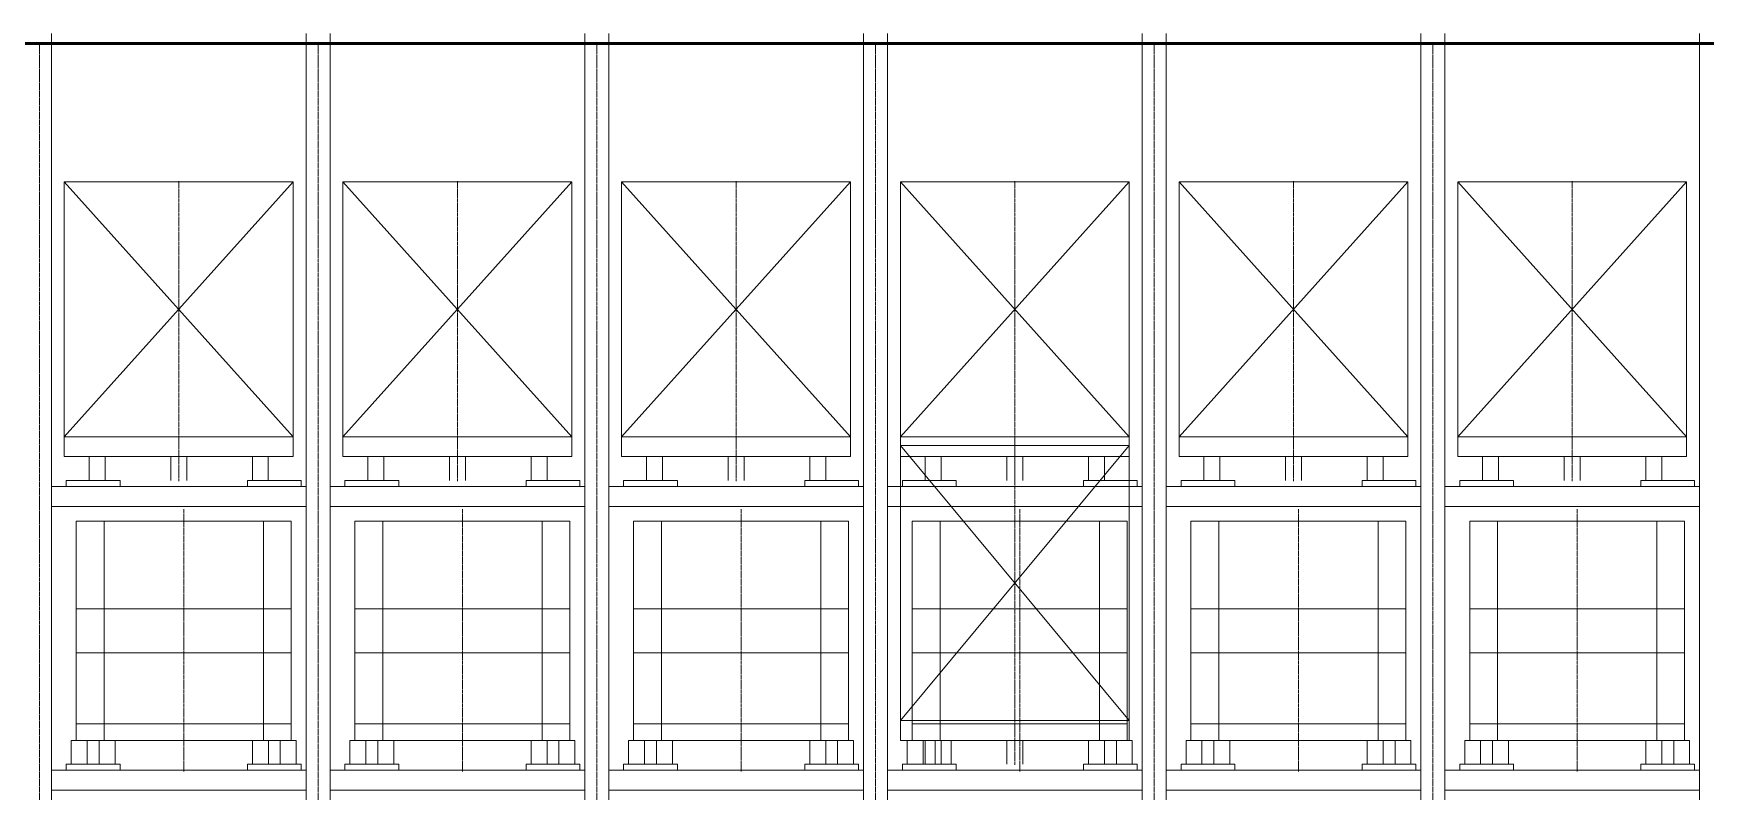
# Model space of a CAD drawing. Header units: millimetres. Extents: x -50460 to 50460, y -35640 to 35640.
# Drawn here: x -725 to 7675, y 23957 to 27764 of the extents above; entities that cross this region are included whole.
import ezdxf

# ---------------------------------------------------------------- set-up
doc = ezdxf.new("R2010")
doc.units = ezdxf.units.MM
doc.linetypes.add('双点画线', pattern=[22, 12, -2, 2, -2, 2, -2])
doc.linetypes.add('点画线', pattern=[18, 12, -2, 2, -2])
for name, color, linetype, lineweight in [('7', 30, '双点画线', 18), ('EB0', 7, 'Continuous', 15), ('loading', 57, 'Continuous', 18), ('RackFrame', 5, 'Continuous', 18), ('中心线层', 1, '点画线', 18), ('剖面线层', 6, 'Continuous', 18), ('粗实线层AM_0', 7, 'Continuous', 50), ('细实线层', 3, 'Continuous', 18), ('细线', 7, 'Continuous', 18)]:
    doc.layers.add(name, color=color, linetype=linetype, lineweight=lineweight)

# ---------------------------------------------------------------- blocks, each defined once
blk = doc.blocks.new('*X44')
at = {"layer": '中心线层', "linetype": '点画线', "lineweight": 18}
blk.add_line((0, -35.8), (0, 1280.9), dxfattribs=at)
at = {"layer": '细实线层'}
for p, q in [((-540, 120), (-540, 1220)), ((540, 1220), (-540, 1220)), ((540, 120), (540, 1220)), ((540.5, 780.8), (-540.5, 780.8)), ((540.5, 559.2), (-540.5, 559.2)), ((540, 203.3), (-540, 203.3)), ((-565, 0), (-565, 120)), ((-565, 120), (-485, 120)), ((540, 120), (-540, 120)), ((-485, 0), (-485, 120)), ((485, 0), (485, 120)), ((485, 120), (565, 120)), ((565, 0), (565, 120)), ((-565, 0), (-485, 0)), ((485, 0), (565, 0))]:
    blk.add_line(p, q, dxfattribs=at)
blk = doc.blocks.new('*X45')
at = {"layer": '中心线层', "linetype": '点画线', "lineweight": 18}
blk.add_line((0, -155.8), (0, 1160.9), dxfattribs=at)
at = {"layer": '剖面线层'}
for p, q in [((-400, 0), (-400, 1100)), ((400, 1100), (-400, 1100)), ((400, 0), (400, 1100)), ((400.5, 660.8), (-400.5, 660.8)), ((400.5, 439.2), (-400.5, 439.2)), ((-425, -120), (-425, 0)), ((-425, 0), (-345, 0)), ((400, 83.3), (-400, 83.3)), ((400, 0), (-400, 0)), ((-345, -120), (-345, 0)), ((345, -120), (345, 0)), ((345, 0), (425, 0)), ((425, -120), (425, 0)), ((-425, -120), (-345, -120)), ((345, -120), (425, -120))]:
    blk.add_line(p, q, dxfattribs=at)
blk = doc.blocks.new('*X51')
at = {"layer": '中心线层', "linetype": '点画线', "lineweight": 18}
blk.add_line((0, -35.8), (0, 1280.9), dxfattribs=at)
at = {"layer": '细实线层'}
for p, q in [((-540, 120), (-540, 1220)), ((540, 1220), (-540, 1220)), ((540, 120), (540, 1220)), ((540.5, 780.8), (-540.5, 780.8)), ((540.5, 559.2), (-540.5, 559.2)), ((540, 203.3), (-540, 203.3)), ((-565, 0), (-565, 120)), ((-565, 120), (-485, 120)), ((540, 120), (-540, 120)), ((-485, 0), (-485, 120)), ((485, 0), (485, 120)), ((485, 120), (565, 120)), ((565, 0), (565, 120)), ((-565, 0), (-485, 0)), ((485, 0), (565, 0))]:
    blk.add_line(p, q, dxfattribs=at)
blk = doc.blocks.new('*X52')
at = {"layer": '中心线层', "linetype": '点画线', "lineweight": 18}
blk.add_line((0, -155.8), (0, 1160.9), dxfattribs=at)
at = {"layer": '剖面线层'}
for p, q in [((-400, 0), (-400, 1100)), ((400, 1100), (-400, 1100)), ((400, 0), (400, 1100)), ((400.5, 660.8), (-400.5, 660.8)), ((400.5, 439.2), (-400.5, 439.2)), ((-425, -120), (-425, 0)), ((-425, 0), (-345, 0)), ((400, 83.3), (-400, 83.3)), ((400, 0), (-400, 0)), ((-345, -120), (-345, 0)), ((345, -120), (345, 0)), ((345, 0), (425, 0)), ((425, -120), (425, 0)), ((-425, -120), (-345, -120)), ((345, -120), (425, -120))]:
    blk.add_line(p, q, dxfattribs=at)
blk = doc.blocks.new('*X57')
at = {"layer": '中心线层', "linetype": '点画线', "lineweight": 18}
blk.add_line((110.1, -331.3), (110.1, 1274.7), dxfattribs=at)
at = {"layer": '细实线层'}
for p, q in [((-464.9, 1271.7), (685.1, 1271.7)), ((685.1, 1271.7), (-464.9, -108.3)), ((-464.9, 1271.7), (685.1, -108.3)), ((-464.9, -208.3), (-464.9, 1271.7)), ((685.1, -208.3), (685.1, 1271.7)), ((-464.9, -108.3), (685.1, -108.3)), ((-464.9, -208.3), (685.1, -208.3)), ((-339.9, -328.3), (-339.9, -208.3)), ((-259.9, -328.3), (-259.9, -208.3)), ((70.1, -328.3), (70.1, -208.3)), ((150.1, -328.3), (150.1, -208.3)), ((480.1, -328.3), (480.1, -208.3)), ((560.1, -328.3), (560.1, -208.3))]:
    blk.add_line(p, q, dxfattribs=at)
blk = doc.blocks.new('*X58')
at = {"layer": '中心线层', "linetype": '点画线', "lineweight": 18}
blk.add_line((0, -35.8), (0, 1280.9), dxfattribs=at)
at = {"layer": '细实线层'}
for p, q in [((-540, 120), (-540, 1220)), ((540, 1220), (-540, 1220)), ((540, 120), (540, 1220)), ((540.5, 780.8), (-540.5, 780.8)), ((540.5, 559.2), (-540.5, 559.2)), ((540, 203.3), (-540, 203.3)), ((-565, 0), (-565, 120)), ((-565, 120), (-485, 120)), ((540, 120), (-540, 120)), ((-485, 0), (-485, 120)), ((485, 0), (485, 120)), ((485, 120), (565, 120)), ((565, 0), (565, 120)), ((-565, 0), (-485, 0)), ((485, 0), (565, 0))]:
    blk.add_line(p, q, dxfattribs=at)
blk = doc.blocks.new('*X59')
at = {"layer": '中心线层', "linetype": '点画线', "lineweight": 18}
blk.add_line((0, -155.8), (0, 1160.9), dxfattribs=at)
at = {"layer": '剖面线层'}
for p, q in [((-400, 0), (-400, 1100)), ((400, 1100), (-400, 1100)), ((400, 0), (400, 1100)), ((400.5, 660.8), (-400.5, 660.8)), ((400.5, 439.2), (-400.5, 439.2)), ((-425, -120), (-425, 0)), ((-425, 0), (-345, 0)), ((400, 83.3), (-400, 83.3)), ((400, 0), (-400, 0)), ((-345, -120), (-345, 0)), ((345, -120), (345, 0)), ((345, 0), (425, 0)), ((425, -120), (425, 0)), ((-425, -120), (-345, -120)), ((345, -120), (425, -120))]:
    blk.add_line(p, q, dxfattribs=at)
blk = doc.blocks.new('*X64')
at = {"layer": '中心线层', "linetype": '点画线', "lineweight": 18}
blk.add_line((0, -35.8), (0, 1280.9), dxfattribs=at)
at = {"layer": '细实线层'}
for p, q in [((-540, 120), (-540, 1220)), ((540, 1220), (-540, 1220)), ((540, 120), (540, 1220)), ((540.5, 780.8), (-540.5, 780.8)), ((540.5, 559.2), (-540.5, 559.2)), ((540, 203.3), (-540, 203.3)), ((-565, 0), (-565, 120)), ((-565, 120), (-485, 120)), ((540, 120), (-540, 120)), ((-485, 0), (-485, 120)), ((485, 0), (485, 120)), ((485, 120), (565, 120)), ((565, 0), (565, 120)), ((-565, 0), (-485, 0)), ((485, 0), (565, 0))]:
    blk.add_line(p, q, dxfattribs=at)
blk = doc.blocks.new('*X65')
at = {"layer": '中心线层', "linetype": '点画线', "lineweight": 18}
blk.add_line((0, -155.8), (0, 1160.9), dxfattribs=at)
at = {"layer": '剖面线层'}
for p, q in [((-400, 0), (-400, 1100)), ((400, 1100), (-400, 1100)), ((400, 0), (400, 1100)), ((400.5, 660.8), (-400.5, 660.8)), ((400.5, 439.2), (-400.5, 439.2)), ((-425, -120), (-425, 0)), ((-425, 0), (-345, 0)), ((400, 83.3), (-400, 83.3)), ((400, 0), (-400, 0)), ((-345, -120), (-345, 0)), ((345, -120), (345, 0)), ((345, 0), (425, 0)), ((425, -120), (425, 0)), ((-425, -120), (-345, -120)), ((345, -120), (425, -120))]:
    blk.add_line(p, q, dxfattribs=at)
blk = doc.blocks.new('*X70')
at = {"layer": '中心线层', "linetype": '点画线', "lineweight": 18}
blk.add_line((0, -35.8), (0, 1280.9), dxfattribs=at)
at = {"layer": '细实线层'}
for p, q in [((-540, 120), (-540, 1220)), ((540, 1220), (-540, 1220)), ((540, 120), (540, 1220)), ((540.5, 780.8), (-540.5, 780.8)), ((540.5, 559.2), (-540.5, 559.2)), ((540, 203.3), (-540, 203.3)), ((-565, 0), (-565, 120)), ((-565, 120), (-485, 120)), ((540, 120), (-540, 120)), ((-485, 0), (-485, 120)), ((485, 0), (485, 120)), ((485, 120), (565, 120)), ((565, 0), (565, 120)), ((-565, 0), (-485, 0)), ((485, 0), (565, 0))]:
    blk.add_line(p, q, dxfattribs=at)
blk = doc.blocks.new('*X71')
at = {"layer": '中心线层', "linetype": '点画线', "lineweight": 18}
blk.add_line((0, -155.8), (0, 1160.9), dxfattribs=at)
at = {"layer": '剖面线层'}
for p, q in [((-400, 0), (-400, 1100)), ((400, 1100), (-400, 1100)), ((400, 0), (400, 1100)), ((400.5, 660.8), (-400.5, 660.8)), ((400.5, 439.2), (-400.5, 439.2)), ((-425, -120), (-425, 0)), ((-425, 0), (-345, 0)), ((400, 83.3), (-400, 83.3)), ((400, 0), (-400, 0)), ((-345, -120), (-345, 0)), ((345, -120), (345, 0)), ((345, 0), (425, 0)), ((425, -120), (425, 0)), ((-425, -120), (-345, -120)), ((345, -120), (425, -120))]:
    blk.add_line(p, q, dxfattribs=at)
blk = doc.blocks.new('*X76')
at = {"layer": '中心线层', "linetype": '点画线', "lineweight": 18}
blk.add_line((0, -35.8), (0, 1280.9), dxfattribs=at)
at = {"layer": '细实线层'}
for p, q in [((-540, 120), (-540, 1220)), ((540, 1220), (-540, 1220)), ((540, 120), (540, 1220)), ((540.5, 780.8), (-540.5, 780.8)), ((540.5, 559.2), (-540.5, 559.2)), ((540, 203.3), (-540, 203.3)), ((-565, 0), (-565, 120)), ((-565, 120), (-485, 120)), ((540, 120), (-540, 120)), ((-485, 0), (-485, 120)), ((485, 0), (485, 120)), ((485, 120), (565, 120)), ((565, 0), (565, 120)), ((-565, 0), (-485, 0)), ((485, 0), (565, 0))]:
    blk.add_line(p, q, dxfattribs=at)
blk = doc.blocks.new('*X77')
at = {"layer": '中心线层', "linetype": '点画线', "lineweight": 18}
blk.add_line((0, -155.8), (0, 1160.9), dxfattribs=at)
at = {"layer": '剖面线层'}
for p, q in [((-400, 0), (-400, 1100)), ((400, 1100), (-400, 1100)), ((400, 0), (400, 1100)), ((400.5, 660.8), (-400.5, 660.8)), ((400.5, 439.2), (-400.5, 439.2)), ((-425, -120), (-425, 0)), ((-425, 0), (-345, 0)), ((400, 83.3), (-400, 83.3)), ((400, 0), (-400, 0)), ((-345, -120), (-345, 0)), ((345, -120), (345, 0)), ((345, 0), (425, 0)), ((425, -120), (425, 0)), ((-425, -120), (-345, -120)), ((345, -120), (425, -120))]:
    blk.add_line(p, q, dxfattribs=at)
blk = doc.blocks.new('*X215')
at = {"layer": '中心线层', "linetype": '点画线', "lineweight": 18}
blk.add_line((110.1, -331.3), (110.1, 1174.7), dxfattribs=at)
at = {"layer": '细实线层'}
for p, q in [((-464.9, 1171.7), (685.1, 1171.7)), ((685.1, 1171.7), (-464.9, -108.3)), ((-464.9, 1171.7), (685.1, -108.3)), ((-464.9, -208.3), (-464.9, 1171.7)), ((685.1, -208.3), (685.1, 1171.7)), ((-464.9, -108.3), (685.1, -108.3)), ((-464.9, -208.3), (685.1, -208.3)), ((-339.9, -328.3), (-339.9, -208.3)), ((-259.9, -328.3), (-259.9, -208.3)), ((70.1, -328.3), (70.1, -208.3)), ((150.1, -328.3), (150.1, -208.3)), ((480.1, -328.3), (480.1, -208.3)), ((560.1, -328.3), (560.1, -208.3))]:
    blk.add_line(p, q, dxfattribs=at)
blk = doc.blocks.new('*X216')
at = {"layer": '中心线层', "linetype": '点画线', "lineweight": 18}
blk.add_line((110.1, -331.3), (110.1, 1174.7), dxfattribs=at)
at = {"layer": '细实线层'}
for p, q in [((-464.9, 1171.7), (685.1, 1171.7)), ((685.1, 1171.7), (-464.9, -108.3)), ((-464.9, 1171.7), (685.1, -108.3)), ((-464.9, -208.3), (-464.9, 1171.7)), ((685.1, -208.3), (685.1, 1171.7)), ((-464.9, -108.3), (685.1, -108.3)), ((-464.9, -208.3), (685.1, -208.3)), ((-339.9, -328.3), (-339.9, -208.3)), ((-259.9, -328.3), (-259.9, -208.3)), ((70.1, -328.3), (70.1, -208.3)), ((150.1, -328.3), (150.1, -208.3)), ((480.1, -328.3), (480.1, -208.3)), ((560.1, -328.3), (560.1, -208.3))]:
    blk.add_line(p, q, dxfattribs=at)
blk = doc.blocks.new('*X217')
at = {"layer": '中心线层', "linetype": '点画线', "lineweight": 18}
blk.add_line((110.1, -331.3), (110.1, 1174.7), dxfattribs=at)
at = {"layer": '细实线层'}
for p, q in [((-464.9, 1171.7), (685.1, 1171.7)), ((685.1, 1171.7), (-464.9, -108.3)), ((-464.9, 1171.7), (685.1, -108.3)), ((-464.9, -208.3), (-464.9, 1171.7)), ((685.1, -208.3), (685.1, 1171.7)), ((-464.9, -108.3), (685.1, -108.3)), ((-464.9, -208.3), (685.1, -208.3)), ((-339.9, -328.3), (-339.9, -208.3)), ((-259.9, -328.3), (-259.9, -208.3)), ((70.1, -328.3), (70.1, -208.3)), ((150.1, -328.3), (150.1, -208.3)), ((480.1, -328.3), (480.1, -208.3)), ((560.1, -328.3), (560.1, -208.3))]:
    blk.add_line(p, q, dxfattribs=at)
blk = doc.blocks.new('*X218')
at = {"layer": '中心线层', "linetype": '点画线', "lineweight": 18}
blk.add_line((110.1, -331.3), (110.1, 1174.7), dxfattribs=at)
at = {"layer": '细实线层'}
for p, q in [((-464.9, 1171.7), (685.1, 1171.7)), ((685.1, 1171.7), (-464.9, -108.3)), ((-464.9, 1171.7), (685.1, -108.3)), ((-464.9, -208.3), (-464.9, 1171.7)), ((685.1, -208.3), (685.1, 1171.7)), ((-464.9, -108.3), (685.1, -108.3)), ((-464.9, -208.3), (685.1, -208.3)), ((-339.9, -328.3), (-339.9, -208.3)), ((-259.9, -328.3), (-259.9, -208.3)), ((70.1, -328.3), (70.1, -208.3)), ((150.1, -328.3), (150.1, -208.3)), ((480.1, -328.3), (480.1, -208.3)), ((560.1, -328.3), (560.1, -208.3))]:
    blk.add_line(p, q, dxfattribs=at)
blk = doc.blocks.new('*X219')
at = {"layer": '中心线层', "linetype": '点画线', "lineweight": 18}
blk.add_line((110.1, -331.3), (110.1, 1174.7), dxfattribs=at)
at = {"layer": '细实线层'}
for p, q in [((-464.9, 1171.7), (685.1, 1171.7)), ((685.1, 1171.7), (-464.9, -108.3)), ((-464.9, 1171.7), (685.1, -108.3)), ((-464.9, -208.3), (-464.9, 1171.7)), ((685.1, -208.3), (685.1, 1171.7)), ((-464.9, -108.3), (685.1, -108.3)), ((-464.9, -208.3), (685.1, -208.3)), ((-339.9, -328.3), (-339.9, -208.3)), ((-259.9, -328.3), (-259.9, -208.3)), ((70.1, -328.3), (70.1, -208.3)), ((150.1, -328.3), (150.1, -208.3)), ((480.1, -328.3), (480.1, -208.3)), ((560.1, -328.3), (560.1, -208.3))]:
    blk.add_line(p, q, dxfattribs=at)
blk = doc.blocks.new('*X220')
at = {"layer": '中心线层', "linetype": '点画线', "lineweight": 18}
blk.add_line((110.1, -331.3), (110.1, 1174.7), dxfattribs=at)
at = {"layer": '细实线层'}
for p, q in [((-464.9, 1171.7), (685.1, 1171.7)), ((685.1, 1171.7), (-464.9, -108.3)), ((-464.9, 1171.7), (685.1, -108.3)), ((-464.9, -208.3), (-464.9, 1171.7)), ((685.1, -208.3), (685.1, 1171.7)), ((-464.9, -108.3), (685.1, -108.3)), ((-464.9, -208.3), (685.1, -208.3)), ((-339.9, -328.3), (-339.9, -208.3)), ((-259.9, -328.3), (-259.9, -208.3)), ((70.1, -328.3), (70.1, -208.3)), ((150.1, -328.3), (150.1, -208.3)), ((480.1, -328.3), (480.1, -208.3)), ((560.1, -328.3), (560.1, -208.3))]:
    blk.add_line(p, q, dxfattribs=at)

msp = doc.modelspace()

# ---------------------------------------------------------------- linework, layer by layer
at = {"layer": 'loading'}
for p, q in [((-634.742, 25489.445), (645.258, 25489.445)), ((-559.742, 25519.445), (-289.742, 25519.445)), ((-559.742, 25519.445), (-559.742, 25489.445)), ((-554.742, 25489.445), (-289.742, 25489.445)), ((-504.742, 25489.445), (645.258, 25489.445)), ((-289.742, 25489.445), (-289.742, 25519.445)), ((620.258, 25519.445), (350.258, 25519.445)), ((350.258, 25489.445), (350.258, 25519.445)), ((620.258, 25489.445), (350.258, 25489.445)), ((620.258, 25519.445), (620.258, 25489.445)), ((765.258, 25489.445), (2045.258, 25489.445)), ((840.258, 25519.445), (1110.258, 25519.445)), ((840.258, 25519.445), (840.258, 25489.445)), ((845.258, 25489.445), (1110.258, 25489.445)), ((895.258, 25489.445), (2045.258, 25489.445)), ((1110.258, 25489.445), (1110.258, 25519.445)), ((2020.258, 25519.445), (1750.258, 25519.445)), ((1750.258, 25489.445), (1750.258, 25519.445)), ((2020.258, 25489.445), (1750.258, 25489.445)), ((2020.258, 25519.445), (2020.258, 25489.445)), ((2165.258, 25489.445), (3445.258, 25489.445)), ((2240.258, 25519.445), (2510.258, 25519.445)), ((2240.258, 25519.445), (2240.258, 25489.445)), ((2245.258, 25489.445), (2510.258, 25489.445)), ((2295.258, 25489.445), (3445.258, 25489.445)), ((2510.258, 25489.445), (2510.258, 25519.445)), ((3420.258, 25519.445), (3150.258, 25519.445)), ((3150.258, 25489.445), (3150.258, 25519.445)), ((3420.258, 25489.445), (3150.258, 25489.445)), ((3420.258, 25519.445), (3420.258, 25489.445)), ((3565.258, 25489.445), (4845.258, 25489.445)), ((3640.258, 25519.445), (3910.258, 25519.445)), ((3640.258, 25519.445), (3640.258, 25489.445)), ((3645.258, 25489.445), (3910.258, 25489.445)), ((3695.258, 25489.445), (4845.258, 25489.445)), ((3910.258, 25489.445), (3910.258, 25519.445)), ((4820.258, 25519.445), (4550.258, 25519.445)), ((4550.258, 25489.445), (4550.258, 25519.445)), ((4820.258, 25489.445), (4550.258, 25489.445)), ((4820.258, 25519.445), (4820.258, 25489.445)), ((4965.258, 25489.445), (6245.258, 25489.445)), ((5040.258, 25519.445), (5310.258, 25519.445)), ((5040.258, 25519.445), (5040.258, 25489.445)), ((5045.258, 25489.445), (5310.258, 25489.445)), ((5095.258, 25489.445), (6245.258, 25489.445)), ((5310.258, 25489.445), (5310.258, 25519.445)), ((6220.258, 25519.445), (5950.258, 25519.445)), ((5950.258, 25489.445), (5950.258, 25519.445)), ((6220.258, 25489.445), (5950.258, 25489.445)), ((6220.258, 25519.445), (6220.258, 25489.445)), ((6365.258, 25489.445), (7645.258, 25489.445)), ((6440.258, 25519.445), (6710.258, 25519.445)), ((6440.258, 25519.445), (6440.258, 25489.445)), ((6445.258, 25489.445), (6710.258, 25489.445)), ((6495.258, 25489.445), (7645.258, 25489.445)), ((6710.258, 25489.445), (6710.258, 25519.445)), ((7620.258, 25519.445), (7350.258, 25519.445)), ((7350.258, 25489.445), (7350.258, 25519.445)), ((7620.258, 25489.445), (7350.258, 25489.445)), ((7620.258, 25519.445), (7620.258, 25489.445)), ((-634.742, 25389.445), (645.258, 25389.445)), ((-634.742, 25389.445), (-624.742, 25389.445)), ((-504.742, 25389.445), (645.258, 25389.445)), ((765.258, 25389.445), (2045.258, 25389.445)), ((765.258, 25389.445), (775.258, 25389.445)), ((895.258, 25389.445), (2045.258, 25389.445)), ((2165.258, 25389.445), (3445.258, 25389.445)), ((2165.258, 25389.445), (2175.258, 25389.445)), ((2295.258, 25389.445), (3445.258, 25389.445)), ((3565.258, 25389.445), (4845.258, 25389.445)), ((3565.258, 25389.445), (3575.258, 25389.445)), ((3695.258, 25389.445), (4845.258, 25389.445)), ((4965.258, 25389.445), (6245.258, 25389.445)), ((4965.258, 25389.445), (4975.258, 25389.445)), ((5095.258, 25389.445), (6245.258, 25389.445)), ((6365.258, 25389.445), (7645.258, 25389.445)), ((6365.258, 25389.445), (6375.258, 25389.445)), ((6495.258, 25389.445), (7645.258, 25389.445)), ((-634.742, 24064.445), (645.258, 24064.445)), ((-559.742, 24094.445), (-289.742, 24094.445)), ((-559.742, 24094.445), (-559.742, 24064.445)), ((-554.742, 24064.445), (-289.742, 24064.445)), ((-504.742, 24064.445), (645.258, 24064.445)), ((-289.742, 24064.445), (-289.742, 24094.445)), ((620.258, 24094.445), (350.258, 24094.445)), ((350.258, 24064.445), (350.258, 24094.445)), ((620.258, 24064.445), (350.258, 24064.445)), ((620.258, 24094.445), (620.258, 24064.445)), ((765.258, 24064.445), (2045.258, 24064.445)), ((840.258, 24094.445), (1110.258, 24094.445)), ((840.258, 24094.445), (840.258, 24064.445)), ((845.258, 24064.445), (1110.258, 24064.445)), ((895.258, 24064.445), (2045.258, 24064.445)), ((1110.258, 24064.445), (1110.258, 24094.445)), ((2020.258, 24094.445), (1750.258, 24094.445)), ((1750.258, 24064.445), (1750.258, 24094.445)), ((2020.258, 24064.445), (1750.258, 24064.445)), ((2020.258, 24094.445), (2020.258, 24064.445)), ((2165.258, 24064.445), (3445.258, 24064.445)), ((2240.258, 24094.445), (2510.258, 24094.445)), ((2240.258, 24094.445), (2240.258, 24064.445)), ((2245.258, 24064.445), (2510.258, 24064.445)), ((2295.258, 24064.445), (3445.258, 24064.445)), ((2510.258, 24064.445), (2510.258, 24094.445)), ((3420.258, 24094.445), (3150.258, 24094.445)), ((3150.258, 24064.445), (3150.258, 24094.445)), ((3420.258, 24064.445), (3150.258, 24064.445)), ((3420.258, 24094.445), (3420.258, 24064.445)), ((3565.258, 24064.445), (4845.258, 24064.445)), ((3640.258, 24094.445), (3910.258, 24094.445)), ((3640.258, 24094.445), (3640.258, 24064.445)), ((3645.258, 24064.445), (3910.258, 24064.445)), ((3695.258, 24064.445), (4845.258, 24064.445)), ((3910.258, 24064.445), (3910.258, 24094.445)), ((4820.258, 24094.445), (4550.258, 24094.445)), ((4550.258, 24064.445), (4550.258, 24094.445)), ((4820.258, 24064.445), (4550.258, 24064.445)), ((4820.258, 24094.445), (4820.258, 24064.445)), ((4965.258, 24064.445), (6245.258, 24064.445)), ((5040.258, 24094.445), (5310.258, 24094.445)), ((5040.258, 24094.445), (5040.258, 24064.445)), ((5045.258, 24064.445), (5310.258, 24064.445)), ((5095.258, 24064.445), (6245.258, 24064.445)), ((5310.258, 24064.445), (5310.258, 24094.445)), ((6220.258, 24094.445), (5950.258, 24094.445)), ((5950.258, 24064.445), (5950.258, 24094.445)), ((6220.258, 24064.445), (5950.258, 24064.445)), ((6220.258, 24094.445), (6220.258, 24064.445)), ((6365.258, 24064.445), (7645.258, 24064.445)), ((6440.258, 24094.445), (6710.258, 24094.445)), ((6440.258, 24094.445), (6440.258, 24064.445)), ((6445.258, 24064.445), (6710.258, 24064.445)), ((6495.258, 24064.445), (7645.258, 24064.445)), ((6710.258, 24064.445), (6710.258, 24094.445)), ((7620.258, 24094.445), (7350.258, 24094.445)), ((7350.258, 24064.445), (7350.258, 24094.445)), ((7620.258, 24064.445), (7350.258, 24064.445)), ((7620.258, 24094.445), (7620.258, 24064.445)), ((-634.742, 23964.445), (645.258, 23964.445)), ((-634.742, 23964.445), (-624.742, 23964.445)), ((-504.742, 23964.445), (645.258, 23964.445)), ((765.258, 23964.445), (2045.258, 23964.445)), ((765.258, 23964.445), (775.258, 23964.445)), ((895.258, 23964.445), (2045.258, 23964.445)), ((2165.258, 23964.445), (3445.258, 23964.445)), ((2165.258, 23964.445), (2175.258, 23964.445)), ((2295.258, 23964.445), (3445.258, 23964.445)), ((3565.258, 23964.445), (4845.258, 23964.445)), ((3565.258, 23964.445), (3575.258, 23964.445)), ((3695.258, 23964.445), (4845.258, 23964.445)), ((4965.258, 23964.445), (6245.258, 23964.445)), ((4965.258, 23964.445), (4975.258, 23964.445)), ((5095.258, 23964.445), (6245.258, 23964.445)), ((6365.258, 23964.445), (7645.258, 23964.445)), ((6365.258, 23964.445), (6375.258, 23964.445)), ((6495.258, 23964.445), (7645.258, 23964.445))]:
    msp.add_line(p, q, dxfattribs=at)
at = {"layer": 'RackFrame'}
for p, q in [((-634.742, 20464.445), (-634.742, 27714.445)), ((645.258, 20464.445), (645.258, 27714.445)), ((645.258, 20464.445), (645.258, 27714.445)), ((765.258, 20464.445), (765.258, 27714.445)), ((2045.258, 20464.445), (2045.258, 27714.445)), ((2045.258, 20464.445), (2045.258, 27714.445)), ((2165.258, 20464.445), (2165.258, 27714.445)), ((3445.258, 20464.445), (3445.258, 27714.445)), ((3445.258, 20464.445), (3445.258, 27714.445)), ((3565.258, 20464.445), (3565.258, 27714.445)), ((4845.258, 20464.445), (4845.258, 27714.445)), ((4845.258, 20464.445), (4845.258, 27714.445)), ((4965.258, 20464.445), (4965.258, 27714.445)), ((6245.258, 20464.445), (6245.258, 27714.445)), ((6245.258, 20464.445), (6245.258, 27714.445)), ((6365.258, 20464.445), (6365.258, 27714.445)), ((7645.258, 20464.445), (7645.258, 27714.445)), ((7645.258, 20464.445), (7645.258, 27714.445))]:
    msp.add_line(p, q, dxfattribs=at)
at = {"layer": '中心线层'}
for p, q in [((-694.742, 20461.445), (-694.742, 27717.445)), ((705.258, 20461.445), (705.258, 27717.445)), ((2105.258, 20461.445), (2105.258, 27717.445)), ((3505.258, 20461.445), (3505.258, 27717.445)), ((4905.258, 20461.445), (4905.258, 27717.445)), ((6305.258, 20461.445), (6305.258, 27717.445))]:
    msp.add_line(p, q, dxfattribs=at)
at = {"layer": '粗实线层AM_0'}
msp.add_line((-36609.654, 27714.445), (16870.258, 27714.445), dxfattribs=at)
at = {"layer": '细线'}
for p, q in [((-634.742, 27714.445), (-634.742, 27764.445)), ((645.258, 27714.445), (645.258, 27764.445)), ((765.258, 27714.445), (765.258, 27764.445)), ((2045.258, 27714.445), (2045.258, 27764.445)), ((2165.258, 27714.445), (2165.258, 27764.445)), ((3445.258, 27714.445), (3445.258, 27764.445)), ((3565.258, 27714.445), (3565.258, 27764.445)), ((4845.258, 27714.445), (4845.258, 27764.445)), ((4965.258, 27714.445), (4965.258, 27764.445)), ((6245.258, 27714.445), (6245.258, 27764.445)), ((6365.258, 27714.445), (6365.258, 27764.445)), ((7645.258, 27714.445), (7645.258, 27764.445))]:
    msp.add_line(p, q, dxfattribs=at)

# ---------------------------------------------------------------- block references
at = {"layer": '7'}
for name, p in [('*X76', (30.258, 24094.445)), ('*X70', (1430.258, 24094.445)), ('*X64', (2830.258, 24094.445)), ('*X58', (4230.258, 24094.445)), ('*X51', (5630.258, 24094.445)), ('*X44', (7030.258, 24094.445))]:
    msp.add_blockref(name, p, dxfattribs=at)
at = {"layer": 'EB0'}
for name, p in [('*X77', (30.258, 24214.445)), ('*X71', (1430.258, 24214.445)), ('*X65', (2830.258, 24214.445)), ('*X59', (4230.258, 24214.445)), ('*X52', (5630.258, 24214.445)), ('*X45', (7030.258, 24214.445))]:
    msp.add_blockref(name, p, dxfattribs=at)
at = {"layer": '细实线层'}
for name, p in [('*X220', (-104.876, 25847.728)), ('*X219', (1295.124, 25847.728)), ('*X218', (2695.124, 25847.728)), ('*X217', (4095.124, 25847.728)), ('*X216', (5495.124, 25847.728)), ('*X215', (6895.124, 25847.728)), ('*X57', (4095.124, 24422.728))]:
    msp.add_blockref(name, p, dxfattribs=at)

doc.saveas('drawing.dxf')
